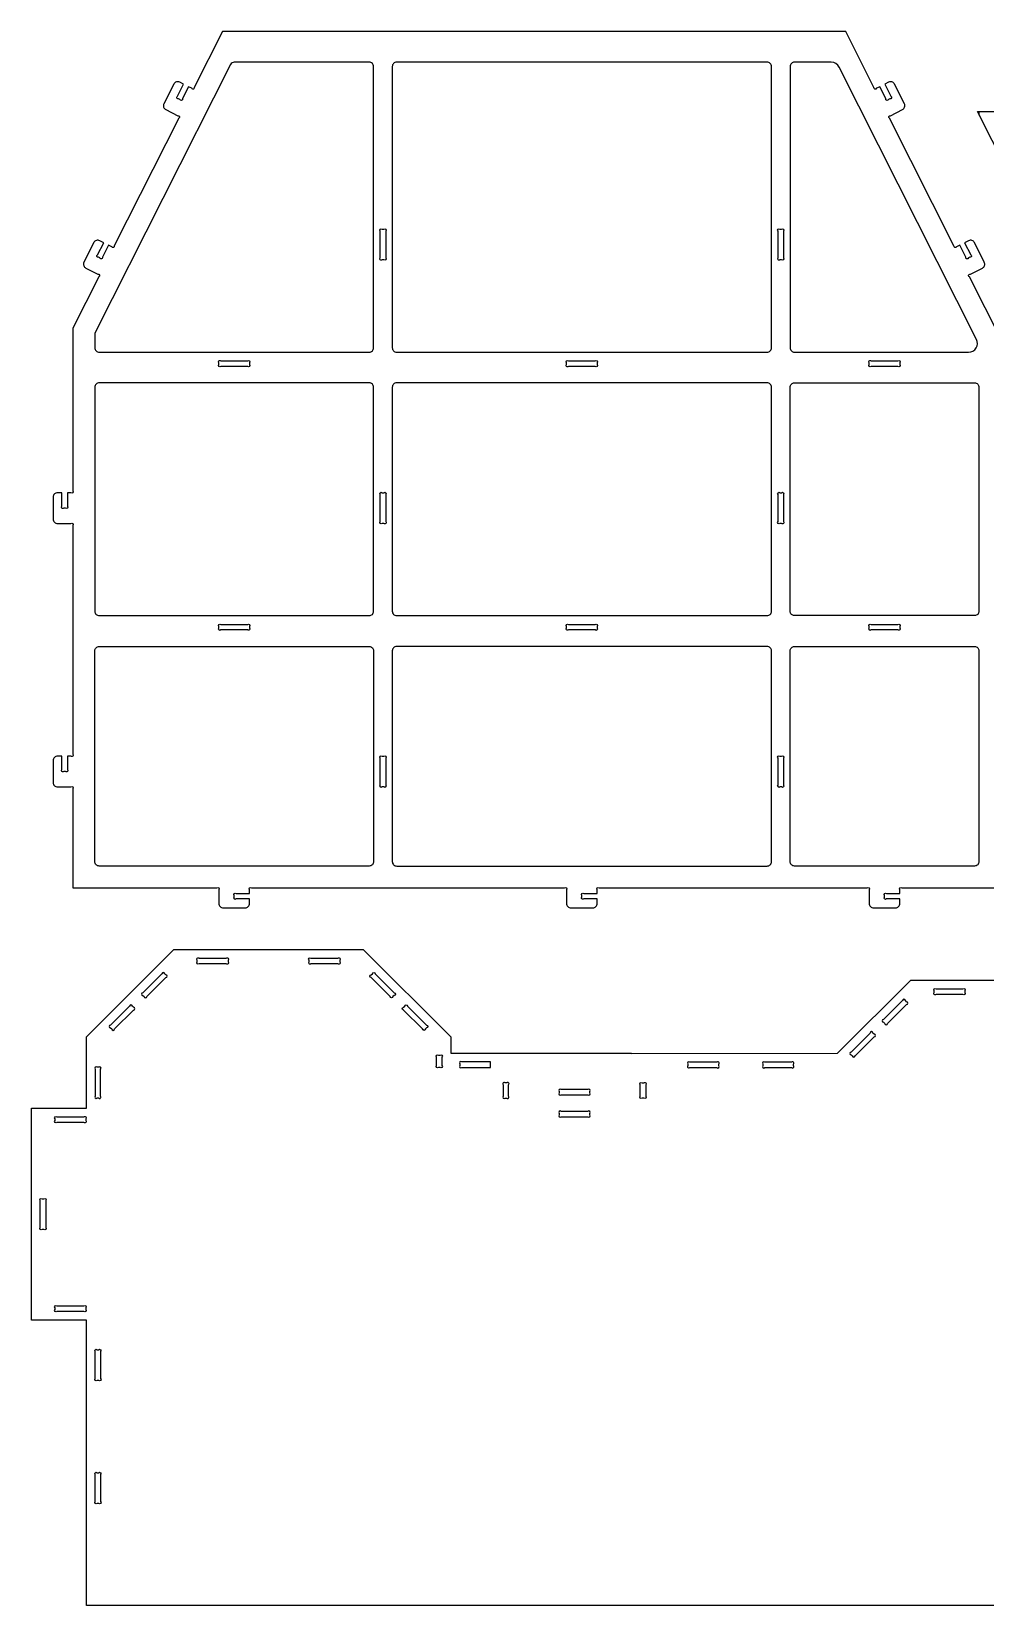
# Model space of a CAD drawing. Extents: x -1973 to 2178, y -1696 to 1934.
# Drawn here: x -1973 to -930, y -1696 to 24 of the extents above; entities that cross this region are included whole.
import ezdxf

# ---------------------------------------------------------------- set-up
doc = ezdxf.new("R2010")
doc.units = 0
doc.header["$MEASUREMENT"] = 0
doc.layers.get('0').update_dxf_attribs({"linetype": 'CONTINUOUS'})

msp = doc.modelspace()

# ---------------------------------------------------------------- linework, layer by layer
msp.add_lwpolyline([(-913.2, -312.2), (-947.5, -244.3, -1), (-946.6, -241.4), (-933.5, -234.8, 0.414214), (-931.4, -228.4), (-942.2, -206.9, 0.414214), (-948.6, -204.8), (-952.9, -207), (-946.3, -220.1, -1), (-947.2, -222.9), (-948.8, -223.7, -1), (-951.7, -222.8), (-958.3, -209.7), (-961.7, -211.4, -1), (-964.6, -210.5), (-1035, -71.1, -1), (-1034, -68.2), (-1020.9, -61.6, 0.414214), (-1018.8, -55.2), (-1029.6, -33.8, 0.414214), (-1036.1, -31.6), (-1040.3, -33.8), (-1033.7, -46.9, -1), (-1034.7, -49.7), (-1036.2, -50.5, -1), (-1039.1, -49.6), (-1045.7, -36.5), (-1049.2, -38.2, -1), (-1052, -37.3), (-1082.9, 23.8), (-1764.3, 23.8), (-1795.2, -37.3, -1), (-1798, -38.2), (-1801.5, -36.5), (-1808.1, -49.6, -1), (-1810.9, -50.5), (-1812.5, -49.7, -1), (-1813.4, -46.9), (-1806.8, -33.8), (-1811.1, -31.6, 0.414214), (-1817.6, -33.8), (-1828.4, -55.2, 0.414214), (-1826.3, -61.6), (-1813.2, -68.2, -1), (-1812.2, -71.1), (-1882.6, -210.5, -1), (-1885.4, -211.4), (-1888.9, -209.7), (-1895.5, -222.8, -1), (-1898.4, -223.7), (-1899.9, -222.9, -1), (-1900.9, -220.1), (-1894.2, -207), (-1898.5, -204.8, 0.414214), (-1905, -206.9), (-1915.8, -228.4, 0.414214), (-1913.7, -234.8), (-1900.6, -241.4, -1), (-1899.6, -244.3), (-1927.9, -300.3), (-1927.9, -478.1, -1), (-1930, -480.2), (-1933.9, -480.2), (-1933.9, -494.9, -1), (-1936, -497), (-1937.8, -497, -1), (-1939.9, -494.9), (-1939.9, -480.2), (-1944.7, -480.2, 0.414214), (-1949.5, -485), (-1949.5, -509, 0.414214), (-1944.7, -513.8), (-1930, -513.8, -1), (-1927.9, -515.9), (-1927.9, -766.1, -1), (-1930, -768.2), (-1933.9, -768.2), (-1933.9, -782.9, -1), (-1936, -785), (-1937.8, -785, -1), (-1939.9, -782.9), (-1939.9, -768.2), (-1944.7, -768.2, 0.414214), (-1949.5, -773), (-1949.5, -797, 0.414214), (-1944.7, -801.8), (-1930, -801.8, -1), (-1927.9, -803.9), (-1927.9, -912.2), (-1770.4, -912.2, -1), (-1768.3, -914.3), (-1768.3, -929, 0.414214), (-1763.5, -933.8), (-1739.5, -933.8, 0.414214), (-1734.7, -929), (-1734.7, -924.2), (-1749.4, -924.2, -1), (-1751.5, -922.1), (-1751.5, -920.3, -1), (-1749.4, -918.2), (-1734.7, -918.2), (-1734.7, -914.3, -1), (-1732.6, -912.2), (-1390.3, -912.2, -1), (-1388.2, -914.3), (-1388.2, -929, 0.414214), (-1383.4, -933.8), (-1359.4, -933.8, 0.414214), (-1354.6, -929), (-1354.6, -924.2), (-1369.3, -924.2, -1), (-1371.4, -922.1), (-1371.4, -920.3, -1), (-1369.3, -918.2), (-1354.6, -918.2), (-1354.6, -914.3, -1), (-1352.5, -912.2), (-1059.4, -912.2, -1), (-1057.3, -914.3), (-1057.3, -929, 0.414214), (-1052.5, -933.8), (-1028.5, -933.8, 0.414214), (-1023.7, -929), (-1023.7, -924.2), (-1038.4, -924.2, -1), (-1040.5, -922.1), (-1040.5, -920.3, -1), (-1038.4, -918.2), (-1023.7, -918.2), (-1023.7, -914.3, -1), (-1021.6, -912.2), (-913.2, -912.2)], format="xyb")
for points in [[(-1899.1, -326.6), (-1603.9, -326.6, 0.414214), (-1599.1, -321.8), (-1599.1, -14.6, 0.414214), (-1603.9, -9.8), (-1751.4, -9.8, 0.283043), (-1755.7, -12.4), (-1903.4, -305, 0.117406), (-1903.9, -307.2), (-1903.9, -321.8, 0.414214)], [(-1164.1, -14.6, 0.414214), (-1168.9, -9.8), (-1573.9, -9.8, 0.414214), (-1578.7, -14.6), (-1578.7, -321.8, 0.414214), (-1573.9, -326.6), (-1168.9, -326.6, 0.414214), (-1164.1, -321.8)], [(-1143.7, -14.6), (-1143.7, -321.8, 0.414214), (-1138.9, -326.6), (-948.5, -326.6, 0.558794), (-939.9, -312.7), (-1090.1, -15.1, 0.283043), (-1098.7, -9.8), (-1138.9, -9.8, 0.414214)], [(-1585.9, -194.3), (-1585.9, -223.7, -1), (-1588, -225.8), (-1589.8, -225.8, -1), (-1591.9, -223.7), (-1591.9, -194.3, -1), (-1589.8, -192.2), (-1588, -192.2, -1)], [(-1154.8, -192.2), (-1153, -192.2, -1), (-1150.9, -194.3), (-1150.9, -223.7, -1), (-1153, -225.8), (-1154.8, -225.8, -1), (-1156.9, -223.7), (-1156.9, -194.3, -1)], [(-1766.2, -336.2), (-1736.8, -336.2, -1), (-1734.7, -338.3), (-1734.7, -340.1, -1), (-1736.8, -342.2), (-1766.2, -342.2, -1), (-1768.3, -340.1), (-1768.3, -338.3, -1)], [(-1386.1, -336.2), (-1356.7, -336.2, -1), (-1354.6, -338.3), (-1354.6, -340.1, -1), (-1356.7, -342.2), (-1386.1, -342.2, -1), (-1388.2, -340.1), (-1388.2, -338.3, -1)], [(-1025.8, -342.2), (-1055.2, -342.2, -1), (-1057.3, -340.1), (-1057.3, -338.3, -1), (-1055.2, -336.2), (-1025.8, -336.2, -1), (-1023.7, -338.3), (-1023.7, -340.1, -1)], [(-1899.1, -614.6), (-1603.9, -614.6, 0.414214), (-1599.1, -609.8), (-1599.1, -365, 0.414214), (-1603.9, -360.2), (-1899.1, -360.2, 0.414214), (-1903.9, -365), (-1903.9, -609.8, 0.414214)], [(-1573.9, -360.2, 0.414214), (-1578.7, -365), (-1578.7, -609.8, 0.414214), (-1573.9, -614.6), (-1168.9, -614.6, 0.414214), (-1164.1, -609.8), (-1164.1, -365, 0.414214), (-1168.9, -360.2)], [(-942, -614.6), (-1138.9, -614.6, -0.414214), (-1143.7, -609.8), (-1143.7, -365, -0.414214), (-1138.9, -360.2), (-942, -360.2, -0.414214), (-937.2, -365), (-937.2, -609.8, -0.414214)], [(-1585.9, -482.3), (-1585.9, -511.7, -1), (-1588, -513.8), (-1589.8, -513.8, -1), (-1591.9, -511.7), (-1591.9, -482.3, -1), (-1589.8, -480.2), (-1588, -480.2, -1)], [(-1150.9, -482.3), (-1150.9, -511.7, -1), (-1153, -513.8), (-1154.8, -513.8, -1), (-1156.9, -511.7), (-1156.9, -482.3, -1), (-1154.8, -480.2), (-1153, -480.2, -1)], [(-1766.2, -624.2), (-1736.8, -624.2, -1), (-1734.7, -626.3), (-1734.7, -628.1, -1), (-1736.8, -630.2), (-1766.2, -630.2, -1), (-1768.3, -628.1), (-1768.3, -626.3, -1)], [(-1356.7, -630.2), (-1386.1, -630.2, -1), (-1388.2, -628.1), (-1388.2, -626.3, -1), (-1386.1, -624.2), (-1356.7, -624.2, -1), (-1354.6, -626.3), (-1354.6, -628.1, -1)], [(-1055.2, -624.2), (-1025.8, -624.2, -1), (-1023.7, -626.3), (-1023.7, -628.1, -1), (-1025.8, -630.2), (-1055.2, -630.2, -1), (-1057.3, -628.1), (-1057.3, -626.3, -1)], [(-1899.1, -648.2), (-1603.9, -648.2, -0.414214), (-1599.1, -653), (-1599.1, -883.4, -0.414214), (-1603.9, -888.2), (-1899.1, -888.2, -0.414214), (-1903.9, -883.4), (-1903.9, -653, -0.414214)], [(-1573.9, -888.2), (-1168.9, -888.2, 0.414214), (-1164.1, -883.4), (-1164.1, -653, 0.414214), (-1168.9, -648.2), (-1573.9, -648.2, 0.414214), (-1578.7, -653), (-1578.7, -883.4, 0.414214)], [(-1143.7, -653, -0.414214), (-1138.9, -648.2), (-942, -648.2, -0.414214), (-937.2, -653), (-937.2, -883.4, -0.414214), (-942, -888.2), (-1138.9, -888.2, -0.414214), (-1143.7, -883.4)], [(-1585.9, -770.3), (-1585.9, -799.7, -1), (-1588, -801.8), (-1589.8, -801.8, -1), (-1591.9, -799.7), (-1591.9, -770.3, -1), (-1589.8, -768.2), (-1588, -768.2, -1)], [(-1150.9, -770.3), (-1150.9, -799.7, -1), (-1153, -801.8), (-1154.8, -801.8, -1), (-1156.9, -799.7), (-1156.9, -770.3, -1), (-1154.8, -768.2), (-1153, -768.2, -1)], [(-1789.7, -989), (-1760.4, -989, -1), (-1758.3, -991.1), (-1758.3, -992.9, -1), (-1760.4, -995), (-1789.7, -995, -1), (-1791.9, -992.9), (-1791.9, -991.1, -1)], [(-1667.6, -989), (-1638.3, -989, -1), (-1636.1, -991.1), (-1636.1, -992.9, -1), (-1638.3, -995), (-1667.6, -995, -1), (-1669.7, -992.9), (-1669.7, -991.1, -1)], [(-1830.5, -1005.9), (-1851.3, -1026.7, 1), (-1851.3, -1029.7), (-1850, -1030.9, 1), (-1847, -1030.9), (-1826.3, -1010.1, 1), (-1826.3, -1007.1), (-1827.5, -1005.9, 1)], [(-1597.5, -1005.9), (-1576.7, -1026.7, -1), (-1576.7, -1029.7), (-1578, -1030.9, -1), (-1581, -1030.9), (-1601.7, -1010.1, -1), (-1601.7, -1007.1), (-1600.5, -1005.9, -1)], [(-984.1, -1022.5), (-954.7, -1022.5, -1), (-952.6, -1024.6), (-952.6, -1026.4, -1), (-954.7, -1028.5), (-984.1, -1028.5, -1), (-986.2, -1026.4), (-986.2, -1024.6, -1)], [(-1882.5, -1066.3), (-1861.7, -1045.6, 1), (-1861.7, -1042.6), (-1862.9, -1041.3, 1), (-1865.9, -1041.3), (-1886.7, -1062.1, 1), (-1886.7, -1065.1), (-1885.5, -1066.3, 1)], [(-1562.1, -1041.3), (-1541.3, -1062.1, -1), (-1541.3, -1065.1), (-1542.5, -1066.3, -1), (-1545.5, -1066.3), (-1566.3, -1045.6, -1), (-1566.3, -1042.6), (-1565.1, -1041.3, -1)], [(-1020.7, -1035.3), (-1041.5, -1056, 1), (-1041.5, -1059), (-1040.3, -1060.3, 1), (-1037.3, -1060.3), (-1016.5, -1039.5, 1), (-1016.5, -1036.5), (-1017.7, -1035.3, 1)], [(-1076.9, -1094.5), (-1075.7, -1095.7, 1), (-1072.7, -1095.7), (-1051.9, -1075, 1), (-1051.9, -1072), (-1053.2, -1070.7, 1), (-1056.2, -1070.7), (-1076.9, -1091.5, 1)], [(-1528.3, -1094.9), (-1526.5, -1094.9, -1), (-1524.4, -1097), (-1524.4, -1106.2, -1), (-1526.5, -1108.3), (-1528.3, -1108.3, -1), (-1530.4, -1106.2), (-1530.4, -1097, -1)], [(-1903.6, -1110.2), (-1903.6, -1139.6, 1), (-1901.5, -1141.7), (-1899.7, -1141.7, 1), (-1897.6, -1139.6), (-1897.6, -1110.2, 1), (-1899.7, -1108.1), (-1901.5, -1108.1, 1)], [(-1471.2, -1102.3), (-1502.6, -1102.3, 1), (-1504.8, -1104.5), (-1504.8, -1106.2, 1), (-1502.6, -1108.3), (-1471.2, -1108.3)], [(-1253.3, -1108.5), (-1223.9, -1108.5, 1), (-1221.8, -1106.4), (-1221.8, -1104.6, 1), (-1223.9, -1102.5), (-1253.3, -1102.5, 1), (-1255.4, -1104.6), (-1255.4, -1106.4, 1)], [(-1171.5, -1108.5), (-1142.2, -1108.5, 1), (-1140, -1106.4), (-1140, -1104.6, 1), (-1142.2, -1102.5), (-1171.5, -1102.5, 1), (-1173.6, -1104.6), (-1173.6, -1106.4, 1)], [(-1457.5, -1127.3), (-1457.5, -1139.8, 1), (-1455.4, -1141.9), (-1453.6, -1141.9, 1), (-1451.5, -1139.8), (-1451.5, -1127.3, 1), (-1453.6, -1125.1), (-1455.4, -1125.1, 1)], [(-1394.2, -1138.3), (-1364.8, -1138.3, 1), (-1362.7, -1136.2), (-1362.7, -1134.5, 1), (-1364.8, -1132.3), (-1394.2, -1132.3, 1), (-1396.3, -1134.5), (-1396.3, -1136.2, 1)], [(-1305.4, -1125.1), (-1303.6, -1125.1, -1), (-1301.5, -1127.3), (-1301.5, -1139.8, -1), (-1303.6, -1141.9), (-1305.4, -1141.9, -1), (-1307.5, -1139.8), (-1307.5, -1127.3, -1)], [(-1913.8, -1164.5), (-1913.8, -1166.2, -1), (-1915.9, -1168.3), (-1945.3, -1168.3, -1), (-1947.4, -1166.2), (-1947.4, -1164.5, -1), (-1945.3, -1162.3), (-1915.9, -1162.3, -1)], [(-1364.8, -1156.3), (-1394.2, -1156.3, 1), (-1396.3, -1158.5), (-1396.3, -1160.2, 1), (-1394.2, -1162.3), (-1364.8, -1162.3, 1), (-1362.7, -1160.2), (-1362.7, -1158.5, 1)], [(-1957.6, -1253.9), (-1957.6, -1283.3, -1), (-1959.7, -1285.4), (-1961.5, -1285.4, -1), (-1963.6, -1283.3), (-1963.6, -1253.9, -1), (-1961.5, -1251.8), (-1959.7, -1251.8, -1)], [(-1945.3, -1368.9), (-1915.9, -1368.9, -1), (-1913.8, -1371), (-1913.8, -1372.8, -1), (-1915.9, -1374.9), (-1945.3, -1374.9, -1), (-1947.4, -1372.8), (-1947.4, -1371, -1)], [(-1897.6, -1418.9), (-1897.6, -1448.3, -1), (-1899.7, -1450.4), (-1901.5, -1450.4, -1), (-1903.6, -1448.3), (-1903.6, -1418.9, -1), (-1901.5, -1416.8), (-1899.7, -1416.8, -1)], [(-1897.6, -1553.3), (-1897.6, -1582.7, -1), (-1899.7, -1584.8), (-1901.5, -1584.8, -1), (-1903.6, -1582.7), (-1903.6, -1553.3, -1), (-1901.5, -1551.2), (-1899.7, -1551.2, -1)]]:
    msp.add_lwpolyline(points, format="xyb", close=True)
for points in [[(-744.9, -446.9), (-938.9, -63.8), (-564.4, -63.8), (-564.4, -473.8), (-744.9, -473.8)], [(-1973.2, -1152.7), (-1913.2, -1152.7), (-1913.2, -1075), (-1817.6, -979.4), (-1610.4, -979.4), (-1514.8, -1075), (-1514.8, -1092.7), (-1441.9, -1092.7), (-1317.1, -1092.7), (-1317.1, -1092.9), (-1091.8, -1092.7), (-1011.9, -1012.9), (-828.4, -1012.9), (-698.7, -1142.6), (-698.7, -1326.1), (-776.1, -1403.6), (-776.1, -1696.3), (-1913.2, -1696.3), (-1913.2, -1384.5), (-1973.2, -1384.5)]]:
    msp.add_lwpolyline(points, close=True)
msp.add_lwpolyline([(-936.9, -67.7), (-936.9, -63.8)])

doc.saveas('drawing.dxf')
